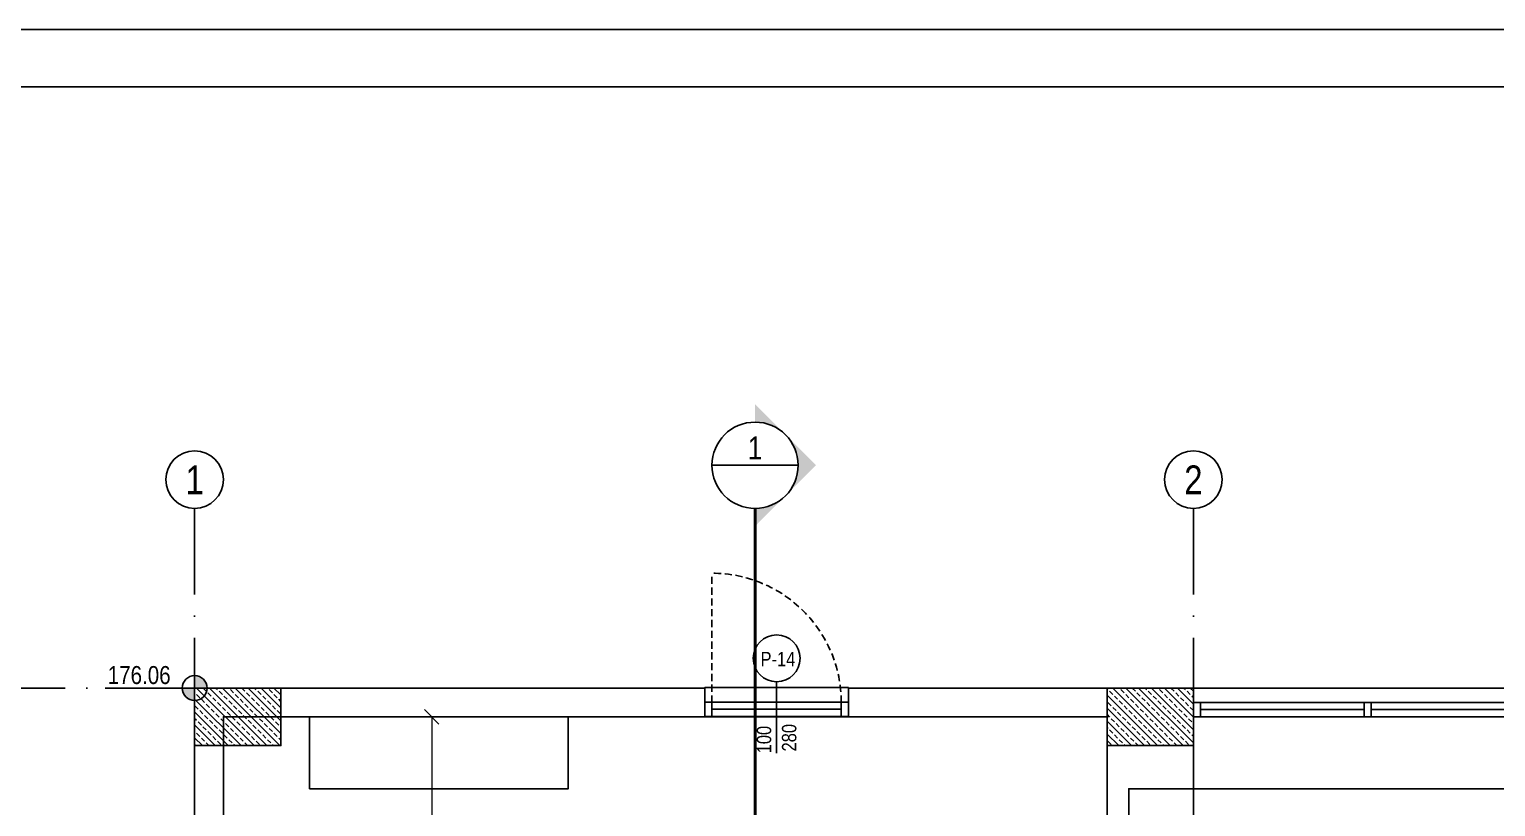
# Model space of a CAD drawing. Header units: millimetres. Extents: x 82776 to 137242, y 11666 to 27998.
# Drawn here: x 97300 to 98320, y 18569 to 19109 of the extents above; entities that cross this region are included whole.
import ezdxf
from ezdxf.enums import TextEntityAlignment as Align

# ---------------------------------------------------------------- set-up
doc = ezdxf.new("R2010")
doc.units = ezdxf.units.MM
for name, pattern in [('( Hidden )', [0.375, 0.25, -0.125]), ('ACAD_ISO10W100', [18, 12, -3, 0, -3]), ('DASHED', [15, 10, -5])]:
    doc.linetypes.add(name, pattern=pattern)
doc.layers.add('0_IFC_Area', color=100, linetype='Continuous', plot=False)
doc.layers.add('0_IFC_Dimension_Interior_Vertical_50', color=253, linetype='Continuous', lineweight=0)
for name, color, linetype in [('0_IFC_Elevation_5', 252, 'Continuous'), ('0_IFC_Grid', 14, 'ACAD_ISO10W100'), ('0_IFC_Grid_Text_100', 14, 'Continuous'), ('0_IFC_Hatch_Structure', 251, 'Continuous'), ('0_IFC_Legend_Viewport', 7, 'Continuous'), ('0_IFC_Notation_Level_200', 160, 'Continuous'), ('0_IFC_Notation_Section_50', 10, 'Continuous'), ('0_IFC_Room_Text(No)_50', 12, 'Continuous'), ('0_IFC_Window_Text', 60, 'Continuous'), ('1_IFC_Concrete_Section', 50, 'Continuous'), ('2_IFC_Wall', 130, 'Continuous'), ('3_IFC_Window', 136, 'Continuous'), ('6_IFC_Furniture', 35, 'Continuous')]:
    doc.layers.add(name, color=color, linetype=linetype)
doc.styles.add('ARIAL-NARROW', font='ARIALN.TTF')
doc.styles.add('IFC_TEXT', font='ARIALN.TTF')
doc.styles.add('IFC_TEXT_DIM', font='romans.shx', dxfattribs={"width": 0.7})
doc.dimstyles.new('IFC_Dim50', dxfattribs={"dimtxt": 10, "dimasz": 10, "dimexe": 0.00125, "dimexo": 0.000625, "dimgap": 5, "dimtad": 1, "dimdec": 4, "dimrnd": 0.5, "dimzin": 9, "dimtxsty": 'IFC_TEXT_DIM', "dimblk": 'OBLIQUE', "dimcen": -2.5, "dimclrd": 256, "dimclre": 256, "dimclrt": 256, "dimazin": 0, "dimtfac": 1, "dimtdec": 4, "dimtix": 1, "dimtmove": 1, "dimatfit": 3, "dimfxl": 5, "dimfxlon": 1, "dimtfillclr": 256, "dimlwd": -1, "dimlwe": 5, "dimarcsym": 0})

# ---------------------------------------------------------------- blocks, each defined once
blk = doc.blocks.new('*U1089')
at = {"layer": '0_IFC_Legend_Viewport', "transparency": 33554687}
blk.add_lwpolyline([(-2626, 2920), (0, 2920), (0, 0), (-2626, 0)], close=True, dxfattribs=at)
at = {"style": 'IFC_TEXT'}
for tag, p in [('PAFTA', (-2140, 17.9)), ('KOT', (-1159.1, 18)), ('OLCEK', (-110.4, 17.9))]:
    blk.add_attdef(tag, p, '', height=35, dxfattribs=at)
blk = doc.blocks.new('*U1126')
blk.add_wipeout([(0, 0), (1045, 0), (1045, -50), (0, -50)]).dxf.layer = '6_IFC_Furniture'
at = {"layer": '6_IFC_Furniture', "transparency": 33554687}
blk.add_lwpolyline([(0, -50), (0, 0), (1045, 0), (1045, -50)], close=True, dxfattribs=at)
blk = doc.blocks.new('*U1124')
blk.add_wipeout([(0, 0), (180, 0), (180, -50), (0, -50)]).dxf.layer = '6_IFC_Furniture'
at = {"layer": '6_IFC_Furniture', "transparency": 33554687}
blk.add_lwpolyline([(0, -50), (0, 0), (180, 0), (180, -50)], close=True, dxfattribs=at)
blk = doc.blocks.new('C_ZK_PLAN')
at = {"xscale": -1, "rotation": 270}
for name, p in [('*U1126', (-680, 695)), ('*U1124', (-680, 80))]:
    blk.add_blockref(name, p, dxfattribs=at)
at = {"layer": '2_IFC_Wall'}
blk.add_lwpolyline([(-730, 1740), (-730, 695), (-680, 695), (-680, 650), (-655, 650), (-655, 635), (-730, 635), (-730, 20), (-655, 20), (-655, 0), (-750, 0), (-750, 1800)], dxfattribs=at)
blk = doc.blocks.new('C ZK ST')
at = {"layer": '0_IFC_Hatch_Structure', "transparency": 33554687}
h = blk.add_hatch(dxfattribs=at)
h.set_pattern_fill('ANSI33', color=256, angle=90)
h.set_pattern_definition([(135, (-35728.326, 139834.061), (-4.49012806, -4.49012806), []), (135, (-35728.326, 139838.551), (-4.49012806, -4.49012806), [3.175, -1.5875])])
h.paths.add_polyline_path([(-1761.4, 197.8), (-1761.4, 237.8), (-1821.4, 237.8), (-1821.4, 197.8)])
h = blk.add_hatch(dxfattribs=at)
h.set_pattern_fill('ANSI33', color=256, angle=90)
h.set_pattern_definition([(135, (-35728.3245, 139834.061), (-4.49012806, -4.49012806), []), (135, (-35728.3245, 139838.551), (-4.49012806, -4.49012806), [3.175, -1.5875])])
h.paths.add_polyline_path([(-1186.4, 197.8), (-1186.4, 237.8), (-1126.4, 237.8), (-1126.4, 197.8)])
at = {"layer": '1_IFC_Concrete_Section'}
for points in [[(-1761.4, 197.8), (-1761.4, 237.8), (-1821.4, 237.8), (-1821.4, 197.8)], [(-1186.4, 197.8), (-1186.4, 237.8), (-1126.4, 237.8), (-1126.4, 197.8)]]:
    blk.add_lwpolyline(points, close=True, dxfattribs=at)
blk = doc.blocks.new('C_ZK_NET ALAN')
at = {"layer": '0_IFC_Area'}
for points in [[(20, -590), (20, -40), (60, -40), (60, -20), (635, -20), (635, -390), (525, -390), (525, -590)], [(650, -70), (695, -70), (695, -20), (1740, -20), (1740, -70), (1780, -70), (1780, -440), (1280, -440), (1280, -730), (695, -730), (695, -710), (650, -710)]]:
    blk.add_lwpolyline(points, close=True, dxfattribs=at)
blk = doc.blocks.new('0_IFC_AXIS_TEXT_100')
at = {"layer": '0_IFC_Grid_Text_100'}
blk.add_circle((0, 1000), 1000, dxfattribs=at)
at = {"layer": '0_IFC_Grid_Text_100', "style": 'IFC_TEXT'}
blk.add_attdef('AXIS_NO', text='', height=1000, dxfattribs=at).set_placement((0, 993), align=Align.MIDDLE_CENTER)
blk = doc.blocks.new('C_AKS')
at = {"layer": '0_IFC_Grid', "ltscale": 5}
for points in [[(0.00009, -1950), (0.00009, 130)], [(-124.99991, -1105), (875.00231, -1105)], [(-124.99991, -1800), (875.00231, -1800)]]:
    blk.add_lwpolyline(points, dxfattribs=at)
ref = blk.add_blockref('0_IFC_AXIS_TEXT_100', (-124.99991, -1105), dxfattribs=dict(xscale=-0.02, yscale=0.02, zscale=0.02, rotation=90))
ref.add_attrib('AXIS_NO', '2', dxfattribs={"layer": '0_IFC_Grid_Text_100', "height": 20, "rotation": 90, "style": 'IFC_TEXT'}).set_placement((-144.85422, -1105), align=Align.MIDDLE_CENTER)
ref = blk.add_blockref('0_IFC_AXIS_TEXT_100', (-124.99991, -1800), dxfattribs=dict(xscale=-0.02, yscale=0.02, zscale=0.02, rotation=90))
ref.add_attrib('AXIS_NO', '1', dxfattribs={"layer": '0_IFC_Grid_Text_100', "height": 20, "rotation": 90, "style": 'IFC_TEXT'}).set_placement((-144.85422, -1800), align=Align.MIDDLE_CENTER)
blk = doc.blocks.new('_Oblique')
at = {"color": 0, "linetype": 'ByBlock', "lineweight": -2}
blk.add_line((-0.5, -0.5), (0.5, 0.5), dxfattribs=at)
blk = doc.blocks.new('*D3035')
at = {"layer": '0_IFC_Dimension_Interior_Vertical_50', "lineweight": 5, "transparency": 16777216}
for p, q in [((165, -20), (165, -20)), ((170, -590), (165, -590))]:
    blk.add_line(p, q, dxfattribs=at)
at = {"layer": '0_IFC_Dimension_Interior_Vertical_50', "transparency": 16777216}
for p, q in [((165, -20), (165, -590)), ((144.3, -292), (144.3, -264)), ((165, -305), (144.3, -292))]:
    blk.add_line(p, q, dxfattribs=at)
at = {"layer": 'Defpoints', "color": 0, "transparency": 16777216}
for p in [(165, -20), (165, -590), (317.5, -590)]:
    blk.add_point(p, dxfattribs=at)
at = {"layer": '0_IFC_Dimension_Interior_Vertical_50', "transparency": 16777216, "xscale": 10, "yscale": 10, "zscale": 10}
for p, rotation in [((165, -20), 90), ((165, -590), 270)]:
    blk.add_blockref('_Oblique', p, dxfattribs=dict(at, rotation=rotation))
at = {"layer": '0_IFC_Dimension_Interior_Vertical_50', "transparency": 16777216, "insert": (134.3, -278), "char_height": 10, "attachment_point": 5, "rotation": 90, "style": 'IFC_TEXT_DIM'}
blk.add_mtext('570', dxfattribs=at)
blk = doc.blocks.new('*U1082')
at = {"layer": '0_IFC_Room_Text(No)_50'}
h = blk.add_hatch(color=256, dxfattribs=at)
h.paths.add_polyline_path([(1061, 0), (530, 530, -0.414214), (530, -530)])
h.paths.add_polyline_path([(530, -530, -0.198912), (0, -750), (0, -1061)])
h.paths.add_polyline_path([(530, 530), (0, 1061), (0, 750, -0.198912)])
at = {"layer": '0_IFC_Room_Text(No)_50', "linetype": 'Continuous'}
blk.add_line((-750, 0), (750, 0), dxfattribs=at)
blk.add_circle((0, 0), 750, dxfattribs=at)
at = {"layer": '0_IFC_Room_Text(No)_50', "style": 'IFC_TEXT'}
blk.add_attdef('NO', text='', height=400, dxfattribs=at).set_placement((0, 100), align=Align.CENTER)
for p in [(0, -100), (0, -374)]:
    blk.add_attdef('SHEET', text='', height=200, dxfattribs=at).set_placement(p, align=Align.TOP_CENTER)
blk = doc.blocks.new('C_KESIT YERLERI_')
at = {"layer": '0_IFC_Notation_Section_50', "linetype": 'DASHED', "ltscale": 3, "const_width": 2}
blk.add_lwpolyline([(-125, -10), (875, -10)], dxfattribs=at)
ref = blk.add_blockref('*U1082', (-155, -10), dxfattribs=dict(xscale=0.0400000000259542, yscale=0.0400000000259542, zscale=0.0400000000259542, rotation=90))
ref.add_attrib('NO', '1', dxfattribs={"layer": '0_IFC_Room_Text(No)_50', "height": 16, "rotation": 90, "style": 'IFC_TEXT'}).set_placement((-159, -10), align=Align.CENTER)
blk = doc.blocks.new('*U1546')
at = {"layer": '0_IFC_Window_Text', "insert": (36.2, -25.7), "char_height": 10, "attachment_point": 1, "rotation": 90, "style": 'ARIAL-NARROW'}
blk.add_mtext_dynamic_manual_height_columns('100', width=65.154, gutter_width=50, heights=[0], dxfattribs=at)
at = {"layer": '0_IFC_Window_Text', "style": 'ARIAL-NARROW'}
blk.add_attdef('TİP', (38.8, 34.9), '', height=10, dxfattribs=at)
blk.add_wipeout([(0, 0), (100, 0), (100, 20), (0, 20)]).dxf.layer = '3_IFC_Window'
at = {"layer": '0_IFC_Elevation_5'}
blk.add_lwpolyline([(0, 10), (0, 20), (100, 20), (100, 10)], dxfattribs=at)
at = {"layer": '0_IFC_Window_Text'}
blk.add_lwpolyline([(50, 24.1), (50, -25.7)], dxfattribs=at)
blk.add_circle((50, 40.4), 16.3, dxfattribs=at)
at = {"layer": '2_IFC_Wall'}
for points in [[(0, 0), (0, 20)], [(100, 0), (100, 20)]]:
    blk.add_lwpolyline(points, dxfattribs=at)
at = {"layer": '3_IFC_Window'}
for points in [[(0, 10), (5, 10), (5, 0), (0, 0)], [(95, 10), (100, 10), (100, 0), (95, 0)]]:
    blk.add_lwpolyline(points, close=True, dxfattribs=at)
for points in [[(0, 0), (100, 0)], [(5, 10), (95, 10)], [(5, 5), (95, 5)]]:
    blk.add_lwpolyline(points, dxfattribs=at)
at = {"layer": '0_IFC_Window_Text', "style": 'ARIAL-NARROW'}
blk.add_attdef('YUKSEKLIK', (63.7, -24.4), '', height=10, rotation=90, dxfattribs=at)
blk = doc.blocks.new('PEN_280X480')
blk.add_wipeout([(-480, 0), (0, 0), (0, 20), (-480, 20)]).dxf.layer = '3_IFC_Window'
at = {"layer": '0_IFC_Elevation_5'}
blk.add_lwpolyline([(-480, 10), (-480, 20), (0, 20), (0, 10)], dxfattribs=at)
at = {"layer": '2_IFC_Wall'}
for points in [[(-480, 0), (-480, 20)], [(0, 0), (0, 20)]]:
    blk.add_lwpolyline(points, dxfattribs=at)
at = {"layer": '3_IFC_Window'}
blk.add_lwpolyline([(-480, 10), (-475, 10), (-475, 0), (-480, 0)], close=True, dxfattribs=at)
for points in [[(-480, 0), (0, 0)], [(-475, 10), (0, 10)], [(-475, 5), (0, 5)]]:
    blk.add_lwpolyline(points, dxfattribs=at)
for points in [[(-361.25, 0), (-356.25, 0), (-356.25, 10), (-361.25, 10)], [(-242.5, 0), (-237.5, 0), (-237.5, 10), (-242.5, 10)], [(-123.75, 0), (-118.75, 0), (-118.75, 10), (-123.75, 10)], [(-5, 0), (0, 0), (0, 10), (-5, 10)]]:
    blk.add_wipeout(points).dxf.layer = '3_IFC_Window'
for points in [[(-361.25, 10), (-356.25, 10), (-356.25, 0), (-361.25, 0)], [(-242.5, 10), (-237.5, 10), (-237.5, 0), (-242.5, 0)], [(-123.75, 10), (-118.75, 10), (-118.75, 0), (-123.75, 0)], [(-5, 10), (0, 10), (0, 0), (-5, 0)]]:
    blk.add_lwpolyline(points, close=True, dxfattribs=at)
blk = doc.blocks.new('C_ZK_DOGRAMA')
at = {"rotation": 90}
blk.add_blockref('PEN_280X480', (-730, 1175), dxfattribs=at)
blk.add_blockref('*U1546', (-730.3, 355, 2736.6), dxfattribs=at).add_auto_attribs({'YUKSEKLIK': '280', 'TİP': 'P-14'})
at = {"layer": '3_IFC_Window', "linetype": '( Hidden )', "ltscale": 20, "elevation": 2736.6}
blk.add_lwpolyline([(-739.9, 360), (-829.9, 360)], dxfattribs=at)
at = {"layer": '3_IFC_Window', "linetype": '( Hidden )', "ltscale": 20}
blk.add_arc((-739.9, 360, 2736.6), 90, 90, 180, dxfattribs=at)
blk = doc.blocks.new('0_IFC_NOTATION_LEVEL_200')
at = {"layer": '0_IFC_Notation_Level_200'}
h = blk.add_hatch(color=256, dxfattribs=at)
h.dxf.hatch_style = 1
h.paths.add_polyline_path([(0, 0), (0, 576, 0.414214), (-576, 0)])
h.paths.add_polyline_path([(0, -576, 0.414214), (576, 0), (0, 0)])
for p, q in [((0, 960), (0, -960)), ((0, 0), (-960, 0)), ((0, 0), (4154, 0))]:
    blk.add_line(p, q, dxfattribs=at)
blk.add_circle((0, 0), 576, dxfattribs=at)
at = {"layer": '0_IFC_Notation_Level_200', "style": 'IFC_TEXT'}
for tag, p in [('LEVEL_ABOVE', (549, 185)), ('LEVEL_BELOW', (549, -1005))]:
    blk.add_attdef(tag, p, '', height=800, dxfattribs=at)
blk = doc.blocks.new('C KOSE KOTLARI')
ref = blk.add_blockref('0_IFC_NOTATION_LEVEL_200', (0, 0), dxfattribs=dict(xscale=-0.015, yscale=0.015, zscale=0.015))
ref.add_attrib('LEVEL_ABOVE', '176.06', (-60.5, 2.8), dxfattribs={"layer": '0_IFC_Notation_Level_200', "height": 12.5, "rotation": 0, "style": 'IFC_TEXT'})
blk = doc.blocks.new('C_ZK_IC OLCU')
at = {"layer": '0_IFC_Dimension_Interior_Vertical_50'}
dim = blk.add_linear_dim(base=(165, -590), p1=(165, -20), p2=(317.5, -590), angle=90, dimstyle='IFC_Dim50', dxfattribs=at)
dim.commit()
dim.dimension.update_dxf_attribs({"geometry": '*D3035', "text_midpoint": (144.33249, -287.04433), "dimtype": 128})

msp = doc.modelspace()

# ---------------------------------------------------------------- linework, layer by layer
msp.add_lwpolyline([(82776.4, 19109.3), (82776.4, 16109.3), (125837.1, 16109.1), (125837.1, 19109.1)], close=True)

# ---------------------------------------------------------------- block references
msp.add_blockref('*U1089', (99691, 16149.3))

# ---------------------------------------------------------------- next in the draw order: block references
at = {"rotation": 270}
msp.add_blockref('C_ZK_PLAN', (97415, 17901.1), dxfattribs=at)

# ---------------------------------------------------------------- next in the draw order: block references
for name, p in [('C_KESIT YERLERI_', (97815, 18651.1)), ('C_AKS', (99215, 18651.1))]:
    msp.add_blockref(name, p, dxfattribs=at)
for name, p in [('C ZK ST', (99236.4, 18413.3)), ('C_ZK_NET ALAN', (97415, 18651.1))]:
    msp.add_blockref(name, p)

# ---------------------------------------------------------------- next in the draw order: block references
msp.add_blockref('C_ZK_DOGRAMA', (97415, 17901.1), dxfattribs=at)

# ---------------------------------------------------------------- next in the draw order: block references
msp.add_blockref('C_KESIT YERLERI_', (97815, 18651.1), dxfattribs=at)
for name in ['C KOSE KOTLARI', 'C_ZK_IC OLCU']:
    msp.add_blockref(name, (97415, 18651.1))

doc.saveas('drawing.dxf')
